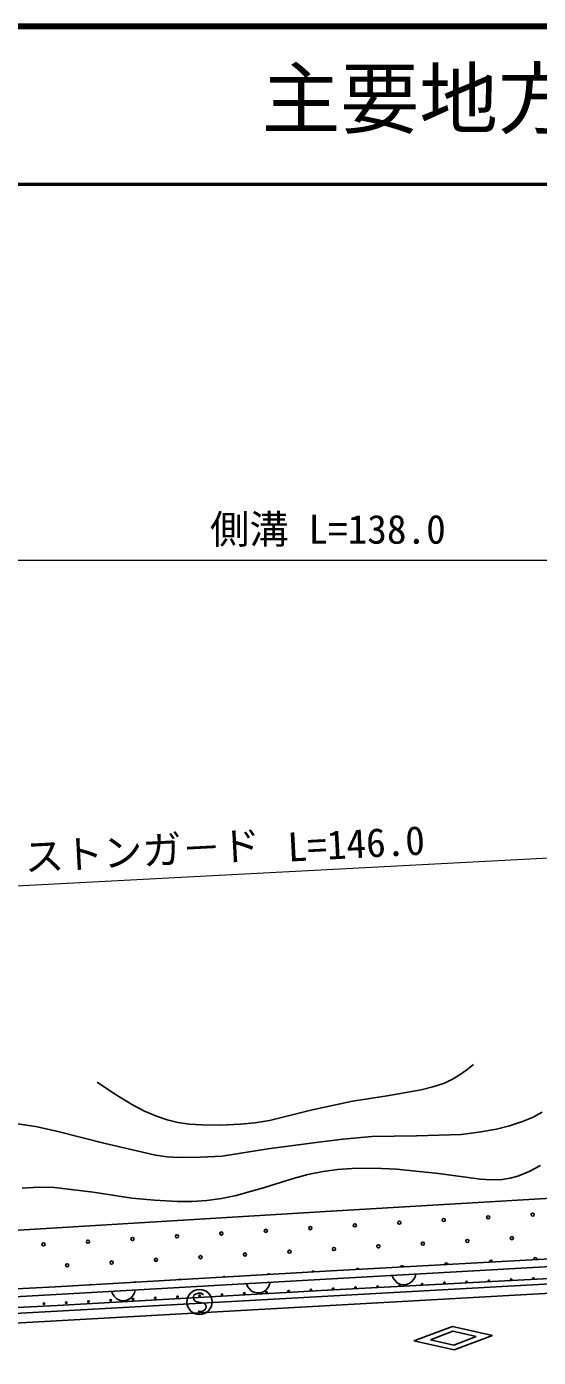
# Model space of a CAD drawing. Units: millimetres, scale not verified. Extents: x 40165 to 680165, y 20546 to 380546.
# Drawn here: x 201970 to 234464, y 296132 to 380546 of the extents above; entities that cross this region are included whole.
import ezdxf
from ezdxf.enums import TextEntityAlignment as Align

# ---------------------------------------------------------------- set-up
doc = ezdxf.new("R2010")
doc.units = ezdxf.units.MM
doc.header["$LTSCALE"] = 1000
for name, color, linetype, lineweight in [('M-BGD', 7, 'Continuous', 25), ('M-STR-HTXT', 7, 'Continuous', 13), ('M-STR-STRC', 7, 'Continuous', 25), ('M-TTL', 2, 'Continuous', 140), ('M-TTL-LINE', 7, 'Continuous', 50), ('M-TTL-TXT', 7, 'Continuous', 13)]:
    doc.layers.add(name, color=color, linetype=linetype, lineweight=lineweight)
doc.styles.add('ＭＳ ゴシック', font='')
doc.styles.get('ＭＳ ゴシック').set_extended_font_data('MS Gothic')

msp = doc.modelspace()

# ---------------------------------------------------------------- linework, layer by layer
at = {"layer": 'M-BGD'}
for p, q in [((229005, 313774), (229487, 314069)), ((229487, 314069), (229919, 314376)), ((229919, 314376), (230350, 314705)), ((206445, 313583), (207553, 312840)), ((227031, 313100), (227771, 313287)), ((227771, 313287), (228493, 313532)), ((228493, 313532), (229005, 313774)), ((207553, 312840), (208696, 312146)), ((220022, 311803), (222671, 312384)), ((222671, 312384), (224859, 312713)), ((224859, 312713), (227031, 313100)), ((208696, 312146), (209447, 311758)), ((209447, 311758), (210224, 311424)), ((217386, 311164), (220022, 311803)), ((234090, 311355), (234703, 311676)), ((201264, 310968), (202534, 310767)), ((202534, 310767), (203778, 310509)), ((210224, 311424), (210888, 311199)), ((210888, 311199), (211566, 311033)), ((211566, 311033), (212314, 310925)), ((212314, 310925), (213080, 310877)), ((213080, 310877), (214312, 310865)), ((214312, 310865), (215541, 310915)), ((215541, 310915), (216463, 311009)), ((216463, 311009), (217386, 311164)), ((231813, 310617), (232635, 310822)), ((232635, 310822), (233451, 311089)), ((233451, 311089), (234090, 311355)), ((203778, 310509), (206957, 309700)), ((220193, 309748), (222038, 309978)), ((222038, 309978), (223887, 310148)), ((223887, 310148), (226723, 310177)), ((226723, 310177), (229569, 310266)), ((229569, 310266), (230690, 310411)), ((230690, 310411), (231813, 310617)), ((206957, 309700), (210151, 308949)), ((214379, 308905), (217280, 309356)), ((217280, 309356), (220193, 309748)), ((210151, 308949), (210890, 308852)), ((210890, 308852), (211637, 308814)), ((211637, 308814), (213006, 308829)), ((213006, 308829), (214379, 308905)), ((222613, 308115), (221704, 308053)), ((224038, 308128), (222613, 308115)), ((225447, 308081), (224038, 308128)), ((234602, 308296), (233886, 307929)), ((218841, 307454), (217073, 306900)), ((219821, 307723), (218841, 307454)), ((220804, 307931), (219821, 307723)), ((221704, 308053), (220804, 307931)), ((228112, 307787), (225447, 308081)), ((230786, 307432), (228112, 307787)), ((231473, 307395), (230786, 307432)), ((232153, 307419), (231473, 307395)), ((232664, 307492), (232153, 307419)), ((233151, 307622), (232664, 307492)), ((233886, 307929), (233151, 307622)), ((202730, 306923), (201697, 306875)), ((203747, 306911), (202730, 306923)), ((206202, 306602), (203747, 306911)), ((208642, 306234), (206202, 306602)), ((217073, 306900), (215279, 306401)), ((210092, 306098), (208642, 306234)), ((211549, 306021), (210092, 306098)), ((212487, 306024), (211549, 306021)), ((213411, 306086), (212487, 306024)), ((214349, 306214), (213411, 306086)), ((215279, 306401), (214349, 306214)), ((220941, 305390), (237366, 306344)), ((199163, 304065), (220941, 305390)), ((220933, 301595), (240784, 302701)), ((240850, 302204), (220961, 301096)), ((203812, 300611), (220933, 301595)), ((221058, 300393), (242152, 301509)), ((226682, 301415), (226632, 301239)), ((157074, 296444), (242198, 301194)), ((157107, 295845), (242278, 300598)), ((182792, 299487), (203812, 300611)), ((220961, 301096), (203839, 300112)), ((215998, 300638), (215932, 300807)), ((216096, 300497), (215998, 300638)), ((217298, 300566), (217165, 300393)), ((217379, 300717), (217298, 300566)), ((217429, 300893), (217379, 300717)), ((225250, 301162), (225184, 301331)), ((225348, 301021), (225250, 301162)), ((225503, 300864), (225348, 301021)), ((225673, 300784), (225503, 300864)), ((225852, 300741), (225673, 300784)), ((226084, 300754), (225852, 300741)), ((226257, 300816), (226084, 300754)), ((226417, 300915), (226257, 300816)), ((226550, 301088), (226417, 300915)), ((226632, 301239), (226550, 301088)), ((203839, 300112), (182818, 298988)), ((203920, 299427), (221058, 300393)), ((207437, 300146), (207371, 300315)), ((207535, 300005), (207437, 300146)), ((207691, 299849), (207535, 300005)), ((207861, 299769), (207691, 299849)), ((208040, 299726), (207861, 299769)), ((208272, 299740), (208040, 299726)), ((208445, 299802), (208272, 299740)), ((208604, 299901), (208445, 299802)), ((208737, 300074), (208604, 299901)), ((208818, 300226), (208737, 300074)), ((208868, 300401), (208818, 300226)), ((212561, 299905), (212565, 299986)), ((212583, 299811), (212561, 299905)), ((212565, 299986), (212596, 300072)), ((212643, 299726), (212583, 299811)), ((212596, 300072), (212704, 300144)), ((212711, 299672), (212643, 299726)), ((212704, 300144), (212879, 300199)), ((213203, 299564), (212711, 299672)), ((212879, 300199), (212959, 300212)), ((212959, 300212), (213042, 300201)), ((213042, 300201), (213121, 300163)), ((213121, 300163), (213203, 300093)), ((216252, 300341), (216096, 300497)), ((216421, 300260), (216252, 300341)), ((216600, 300218), (216421, 300260)), ((216833, 300231), (216600, 300218)), ((217006, 300294), (216833, 300231)), ((217165, 300393), (217006, 300294)), ((182857, 298323), (203920, 299427)), ((212866, 299079), (212923, 299046)), ((212923, 299046), (212988, 299038)), ((212988, 299038), (213073, 299048)), ((213073, 299048), (213191, 299086)), ((213191, 299086), (213282, 299144)), ((213270, 299539), (213203, 299564)), ((213324, 299472), (213270, 299539)), ((213282, 299144), (213348, 299228)), ((213346, 299416), (213324, 299472)), ((213370, 299327), (213346, 299416)), ((213348, 299228), (213370, 299327))]:
    msp.add_line(p, q, dxfattribs=at)
for centre, radius in [((225631, 304674), 99.5), ((228454, 304845), 99.5), ((231277, 305017), 99.5), ((234101, 305189), 99.5), ((211515, 303815), 99.5), ((214338, 303987), 99.5), ((217161, 304158), 99.5), ((219985, 304330), 99.5), ((222808, 304502), 99.5), ((203045, 303300), 99.5), ((205868, 303471), 99.5), ((208692, 303643), 99.5), ((221482, 303004), 99.5), ((224305, 303176), 99.5), ((227128, 303348), 99.5), ((229952, 303519), 99.5), ((232775, 303691), 99.5), ((207366, 302146), 99.5), ((210189, 302317), 99.5), ((213012, 302489), 99.5), ((215836, 302661), 99.5), ((218659, 302833), 99.5), ((204543, 301974), 99.5), ((221437, 300479), 49.8), ((222849, 300551), 49.8), ((224262, 300624), 49.8), ((225674, 300697), 49.8), ((227086, 300770), 49.8), ((228499, 300843), 49.8), ((229911, 300915), 49.8), ((231323, 300988), 49.8), ((232736, 301061), 49.8), ((205901, 299678), 49.8), ((207314, 299750), 49.8), ((208726, 299823), 49.8), ((210138, 299896), 49.8), ((211551, 299969), 49.8), ((212946, 299646), 796), ((212963, 300042), 49.8), ((214375, 300114), 49.8), ((215788, 300187), 49.8), ((217200, 300260), 49.8), ((218612, 300333), 49.8), ((220025, 300406), 49.8), ((203077, 299532), 49.8), ((204489, 299605), 49.8)]:
    msp.add_circle(centre, radius, dxfattribs=at)
for centre, radius, start, end in [((231449, 302194), 99.5, 355.88147, 190.49713), ((234272, 302365), 99.5, 347.41437, 198.96419), ((217333, 301335), 99.5, 35.53748, 151.03854), ((220156, 301507), 99.5, 29.25955, 157.31647), ((222979, 301679), 99.5, 21.05432, 165.32428), ((225803, 301850), 99.5, 12.51907, 173.8595), ((228626, 302022), 99.5, 4.18964, 182.18893), ((206040, 300648), 99.5, 69.68408, 116.89194), ((208863, 300820), 99.5, 58.43823, 128.13779), ((211687, 300992), 99.5, 49.75443, 136.82156), ((214510, 301163), 99.5, 42.28568, 144.29034), ((234148, 301134), 49.8, 287.44989, 258.60919)]:
    msp.add_arc(centre, radius, start, end, dxfattribs=at)
at = {"layer": 'M-STR-HTXT'}
for p, q in [((155952, 346697), (293143, 346697)), ((154755, 323579), (240838, 328126))]:
    msp.add_line(p, q, dxfattribs=at)
at = {"layer": 'M-STR-STRC'}
for p, q in [((226562, 297180), (229005, 298100)), ((229005, 298100), (231550, 297522)), ((229107, 296603), (226562, 297180)), ((229026, 297787), (227603, 297252)), ((227603, 297252), (229086, 296916)), ((229026, 297787), (230509, 297451)), ((230509, 297451), (229086, 296916)), ((231550, 297522), (229107, 296603))]:
    msp.add_line(p, q, dxfattribs=at)
at = {"layer": 'M-TTL'}
msp.add_line((680165, 380546), (40165, 380546), dxfattribs=at)
at = {"layer": 'M-TTL-LINE'}
msp.add_line((40165, 370546), (680165, 370546), dxfattribs=at)

# ---------------------------------------------------------------- texts
at = {"layer": 'M-STR-HTXT', "style": 'ＭＳ ゴシック'}
msp.add_text('側溝 L=138.0', height=1833, dxfattribs=at).set_placement((213610, 347197), align=Align.BOTTOM_LEFT)
for s, p in [('ストンガ－ド', (201906, 326403)), ('L=146.0', (218611, 327028))]:
    msp.add_text(s, height=1833, rotation=3, dxfattribs=at).set_placement(p, align=Align.BOTTOM_LEFT)
at = {"layer": 'M-TTL-TXT', "style": 'ＭＳ ゴシック'}
msp.add_text('主要地方道岩国玖珂線', height=3666, dxfattribs=at).set_placement((216899, 373046), align=Align.BOTTOM_LEFT)

doc.saveas('drawing.dxf')
